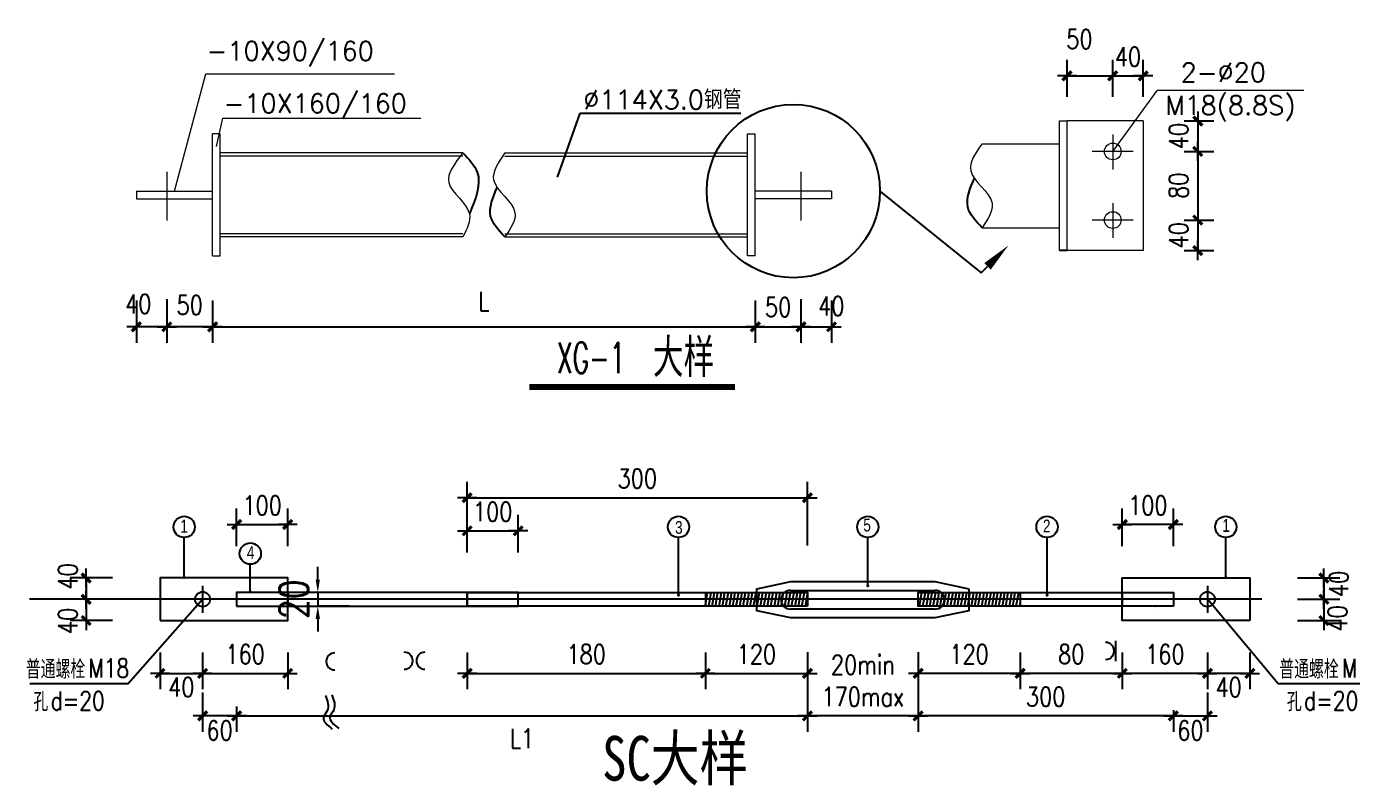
# Model space of a CAD drawing. Extents: x 40002367 to 40460080, y 192184 to 372766.
# Drawn here: x 40428850 to 40449627, y 212853 to 224735 of the extents above; entities that cross this region are included whole.
import ezdxf

# ---------------------------------------------------------------- set-up
doc = ezdxf.new("R2010")
doc.units = 0
doc.header["$LTSCALE"] = 1000
doc.header["$MEASUREMENT"] = 0
for name, pattern in [('ACAD_ISO02W100', [15, 12, -3]), ('ACAD_ISO04W100', [30.5, 24, -3, 0.5, -3]), ('CENTER', [2, 1.25, -0.25, 0.25, -0.25])]:
    doc.linetypes.add(name, pattern=pattern)
doc.layers.get('0').update_dxf_attribs({"linetype": 'CONTINUOUS'})
doc.layers.get('DEFPOINTS').update_dxf_attribs({"linetype": 'CONTINUOUS'})
for name, color, linetype in [('DIANH', 6, 'CENTER'), ('GREEN', 3, 'CONTINUOUS'), ('LAYER1', 7, 'ACAD_ISO04W100'), ('Layer2', 3, 'CONTINUOUS'), ('LAYER3', 6, 'CONTINUOUS'), ('LAYER4', 3, 'CONTINUOUS'), ('LAYER5', 5, 'CONTINUOUS'), ('LAYER6', 4, 'CONTINUOUS'), ('PUB_DIM', 3, 'CONTINUOUS'), ('标注', 4, 'CONTINUOUS'), ('轴线', 253, 'CONTINUOUS'), ('门窗', 4, 'CONTINUOUS')]:
    doc.layers.add(name, color=color, linetype=linetype)
doc.styles.add('-宋体', font='', dxfattribs={"width": 0.8})
doc.styles.add('_HZTXT', font='txt.shx', dxfattribs={"width": 0.8, "bigfont": 'hztxt.shx'})
doc.styles.add('_SIMPLEX', font='SIMPLEX', dxfattribs={"width": 0.8})
doc.styles.add('DIM_FONT', font='SIMPLEX.shx', dxfattribs={"width": 0.8})
doc.styles.add('中西', font='romans.shx', dxfattribs={"width": 0.8, "height": 350, "bigfont": 'hztxt.shx'})
doc.styles.add('幼圆', font='SIMYOU.TTF')
doc.styles.add('标注', font='romans.shx', dxfattribs={"width": 0.8, "height": 450, "bigfont": 'hztxt.shx'})
doc.styles.get('-宋体').set_extended_font_data('SimSun')
doc.dimstyles.new('DIMN', dxfattribs={"dimtxt": 300, "dimasz": 1, "dimexe": 250, "dimexo": 300, "dimgap": 150, "dimtad": 1, "dimdec": 0, "dimzin": 0, "dimdsep": 46, "dimtxsty": 'DIM_FONT', "dimblk": '_DIMX', "dimcen": 0.09, "dimclrt": 7, "dimadec": 0, "dimazin": 0, "dimtfac": 1, "dimtdec": 0, "dimtix": 1, "dimtmove": 2, "dimatfit": 3, "dimldrblk": '_DIMX', "dimfxl": 0, "dimtolj": 1, "dimtzin": 0, "dimarcsym": 0})
doc.dimstyles.new('ISO-25', dxfattribs={"dimtxt": 2.5, "dimasz": 200, "dimexe": 1.25, "dimexo": 0.625, "dimgap": 100, "dimtad": 1, "dimdec": 0, "dimdsep": 32, "dimtxsty": '标注', "dimcen": 2.5, "dimadec": 0, "dimazin": 0, "dimtfac": 1, "dimtdec": 0, "dimtmove": 2, "dimatfit": 3, "dimfxl": 0, "dimarcsym": 0})
pattern_1 = [(260, (40546634.026, 229338.15), (52.52308, -9.261236), [])]

# ---------------------------------------------------------------- blocks, each defined once
blk = doc.blocks.new('_DIMX')
blk.add_line((-150, 0), (150, 0))
at = {"const_width": 50}
blk.add_lwpolyline([(-70, -70), (70, 70)], dxfattribs=at)
blk = doc.blocks.new('*D10')
at = {"layer": 'DEFPOINTS', "color": 0, "transparency": 16777216}
for p in [(40447354, 214608), (40446820, 214275), (40447354, 213942)]:
    blk.add_point(p, dxfattribs=at)
at = {"layer": 'PUB_DIM', "color": 0, "lineweight": -2, "transparency": 16777216}
for p, q in [((40447354, 214308), (40447354, 213692)), ((40446820, 213975), (40446820, 213692)), ((40446821, 213942), (40447353, 213942))]:
    blk.add_line(p, q, dxfattribs=at)
at = {"layer": 'PUB_DIM', "color": 0, "lineweight": -2, "transparency": 16777216, "rotation": 180}
blk.add_blockref('_DIMX', (40446820, 213942), dxfattribs=at)
at = {"layer": 'PUB_DIM', "color": 0, "lineweight": -2, "transparency": 16777216}
blk.add_blockref('_DIMX', (40447354, 213942), dxfattribs=at)
at = {"layer": 'PUB_DIM', "color": 7, "transparency": 16777216, "insert": (40447087, 213712), "char_height": 300, "attachment_point": 5, "style": 'DIM_FONT'}
blk.add_mtext('\\A1;60', dxfattribs=at)
blk = doc.blocks.new('*D11')
at = {"layer": 'DEFPOINTS', "color": 0, "transparency": 16777216}
for p in [(40447354, 215235), (40448020, 215235), (40447354, 214608)]:
    blk.add_point(p, dxfattribs=at)
at = {"layer": 'PUB_DIM', "color": 0, "lineweight": -2, "transparency": 16777216}
for p, q in [((40447354, 214935), (40447354, 214358)), ((40448020, 214935), (40448020, 214358)), ((40448019, 214608), (40447355, 214608))]:
    blk.add_line(p, q, dxfattribs=at)
at = {"layer": 'PUB_DIM', "color": 0, "lineweight": -2, "transparency": 16777216, "rotation": 180}
blk.add_blockref('_DIMX', (40447354, 214608), dxfattribs=at)
at = {"layer": 'PUB_DIM', "color": 0, "lineweight": -2, "transparency": 16777216}
blk.add_blockref('_DIMX', (40448020, 214608), dxfattribs=at)
at = {"layer": 'PUB_DIM', "color": 7, "transparency": 16777216, "insert": (40447687, 214391), "char_height": 300, "attachment_point": 5, "style": 'DIM_FONT'}
blk.add_mtext('\\A1;40', dxfattribs=at)
blk = doc.blocks.new('*D12')
at = {"layer": 'DEFPOINTS', "color": 0, "transparency": 16777216}
for p in [(40446020, 215235), (40447354, 215235), (40446020, 214608)]:
    blk.add_point(p, dxfattribs=at)
at = {"layer": 'PUB_DIM', "color": 0, "lineweight": -2, "transparency": 16777216}
for p, q in [((40446020, 214935), (40446020, 214358)), ((40447354, 214935), (40447354, 214358)), ((40447353, 214608), (40446021, 214608))]:
    blk.add_line(p, q, dxfattribs=at)
at = {"layer": 'PUB_DIM', "color": 0, "lineweight": -2, "transparency": 16777216, "rotation": 180}
blk.add_blockref('_DIMX', (40446020, 214608), dxfattribs=at)
at = {"layer": 'PUB_DIM', "color": 0, "lineweight": -2, "transparency": 16777216}
blk.add_blockref('_DIMX', (40447354, 214608), dxfattribs=at)
at = {"layer": 'PUB_DIM', "color": 7, "transparency": 16777216, "insert": (40446687, 214908), "char_height": 300, "attachment_point": 5, "style": 'DIM_FONT'}
blk.add_mtext('\\A1;160', dxfattribs=at)
blk = doc.blocks.new('*D52')
at = {"layer": 'DEFPOINTS', "color": 0, "transparency": 16777216}
for p in [(40435754, 215235), (40439487, 215235), (40439487, 214608)]:
    blk.add_point(p, dxfattribs=at)
at = {"layer": 'PUB_DIM', "color": 0, "lineweight": -2, "transparency": 16777216}
for p, q in [((40435754, 214935), (40435754, 214358)), ((40439487, 214935), (40439487, 214358)), ((40435755, 214608), (40439486, 214608))]:
    blk.add_line(p, q, dxfattribs=at)
at = {"layer": 'PUB_DIM', "color": 0, "lineweight": -2, "transparency": 16777216, "rotation": 180}
blk.add_blockref('_DIMX', (40435754, 214608), dxfattribs=at)
at = {"layer": 'PUB_DIM', "color": 0, "lineweight": -2, "transparency": 16777216}
blk.add_blockref('_DIMX', (40439487, 214608), dxfattribs=at)
at = {"layer": 'PUB_DIM', "color": 7, "transparency": 16777216, "insert": (40437620, 214908), "char_height": 300, "attachment_point": 5, "style": 'DIM_FONT'}
blk.add_mtext('\\A1;180', dxfattribs=at)
blk = doc.blocks.new('*D53')
at = {"layer": 'DEFPOINTS', "color": 0, "transparency": 16777216}
for p in [(40441087, 215235), (40432142, 214388), (40441087, 213942)]:
    blk.add_point(p, dxfattribs=at)
at = {"layer": 'PUB_DIM', "color": 0, "lineweight": -2, "transparency": 16777216}
for p, q in [((40441087, 214935), (40441087, 213692)), ((40432142, 214088), (40432142, 213692)), ((40432143, 213942), (40441086, 213942))]:
    blk.add_line(p, q, dxfattribs=at)
at = {"layer": 'PUB_DIM', "color": 0, "lineweight": -2, "transparency": 16777216, "rotation": 180}
blk.add_blockref('_DIMX', (40432142, 213942), dxfattribs=at)
at = {"layer": 'PUB_DIM', "color": 0, "lineweight": -2, "transparency": 16777216}
blk.add_blockref('_DIMX', (40441087, 213942), dxfattribs=at)
at = {"layer": 'PUB_DIM', "color": 7, "transparency": 16777216, "insert": (40436614, 213588), "char_height": 300, "attachment_point": 5, "style": 'DIM_FONT'}
blk.add_mtext('\\A1;L1', dxfattribs=at)
blk = doc.blocks.new('*D55')
at = {"layer": 'DEFPOINTS', "color": 0, "transparency": 16777216}
for p in [(40430571, 220747), (40431049, 220769), (40430571, 220033)]:
    blk.add_point(p, dxfattribs=at)
at = {"layer": 'PUB_DIM', "color": 0, "lineweight": -2, "transparency": 16777216}
for p, q in [((40430571, 220447), (40430571, 219783)), ((40431049, 220469), (40431049, 219783)), ((40431048, 220033), (40430572, 220033))]:
    blk.add_line(p, q, dxfattribs=at)
at = {"layer": 'PUB_DIM', "color": 0, "lineweight": -2, "transparency": 16777216, "rotation": 180}
blk.add_blockref('_DIMX', (40430571, 220033), dxfattribs=at)
at = {"layer": 'PUB_DIM', "color": 0, "lineweight": -2, "transparency": 16777216}
blk.add_blockref('_DIMX', (40431049, 220033), dxfattribs=at)
at = {"layer": 'PUB_DIM', "color": 7, "transparency": 16777216, "insert": (40430600, 220391), "char_height": 300, "attachment_point": 5, "style": 'DIM_FONT'}
blk.add_mtext('\\A1;40', dxfattribs=at)
blk = doc.blocks.new('*D56')
at = {"layer": 'DEFPOINTS', "color": 0, "transparency": 16777216}
for p in [(40431049, 220769), (40431765, 220747), (40431049, 220033)]:
    blk.add_point(p, dxfattribs=at)
at = {"layer": 'PUB_DIM', "color": 0, "lineweight": -2, "transparency": 16777216}
for p, q in [((40431049, 220469), (40431049, 219783)), ((40431765, 220447), (40431765, 219783)), ((40431764, 220033), (40431050, 220033))]:
    blk.add_line(p, q, dxfattribs=at)
at = {"layer": 'PUB_DIM', "color": 0, "lineweight": -2, "transparency": 16777216, "rotation": 180}
blk.add_blockref('_DIMX', (40431049, 220033), dxfattribs=at)
at = {"layer": 'PUB_DIM', "color": 0, "lineweight": -2, "transparency": 16777216}
blk.add_blockref('_DIMX', (40431765, 220033), dxfattribs=at)
at = {"layer": 'PUB_DIM', "color": 7, "transparency": 16777216, "insert": (40431407, 220375), "char_height": 300, "attachment_point": 5, "style": 'DIM_FONT'}
blk.add_mtext('\\A1;50', dxfattribs=at)
blk = doc.blocks.new('*D59')
at = {"color": 0, "linetype": 'Continuous', "lineweight": -2, "transparency": 16777216}
for p, q in [((40433414, 216075), (40433414, 216275)), ((40433913, 215875), (40433412, 215875)), ((40433414, 215875), (40433414, 215661)), ((40433913, 215661), (40433412, 215661)), ((40433414, 215461), (40433414, 215261))]:
    blk.add_line(p, q, dxfattribs=at)
at = {"color": 0, "linetype": 'Continuous', "transparency": 16777216}
for points in [[(40433380, 216075), (40433447, 216075), (40433414, 215875)], [(40433380, 215461), (40433447, 215461), (40433414, 215661)]]:
    blk.add_solid(points, dxfattribs=at)
at = {"layer": 'DEFPOINTS', "color": 0, "linetype": 'Continuous', "transparency": 16777216}
for p in [(40433914, 215875), (40433414, 215661), (40433914, 215661)]:
    blk.add_point(p, dxfattribs=at)
at = {"color": 0, "linetype": 'Continuous', "transparency": 16777216, "insert": (40433037, 215768), "char_height": 450, "attachment_point": 5, "rotation": 90, "style": '标注'}
blk.add_mtext('20', dxfattribs=at)
blk = doc.blocks.new('*D60')
at = {"layer": 'DEFPOINTS', "color": 0, "transparency": 16777216}
for p in [(40430498, 215768), (40429784, 215435), (40430498, 215435)]:
    blk.add_point(p, dxfattribs=at)
at = {"layer": 'PUB_DIM', "color": 0, "lineweight": -2, "transparency": 16777216}
for p, q in [((40430198, 215768), (40429534, 215768)), ((40429784, 215767), (40429784, 215436)), ((40430198, 215435), (40429534, 215435))]:
    blk.add_line(p, q, dxfattribs=at)
for p, rotation in [((40429784, 215768), 90), ((40429784, 215435), 270)]:
    blk.add_blockref('_DIMX', p, dxfattribs=dict(at, rotation=rotation))
at = {"layer": 'PUB_DIM', "color": 7, "transparency": 16777216, "insert": (40429496, 215429), "char_height": 300, "attachment_point": 5, "rotation": 90, "style": 'DIM_FONT'}
blk.add_mtext('\\A1;40', dxfattribs=at)
blk = doc.blocks.new('*D61')
at = {"layer": 'DEFPOINTS', "color": 0, "transparency": 16777216}
for p in [(40431609, 215235), (40432942, 215235), (40432942, 214608)]:
    blk.add_point(p, dxfattribs=at)
at = {"layer": 'PUB_DIM', "color": 0, "lineweight": -2, "transparency": 16777216}
for p, q in [((40431609, 214935), (40431609, 214358)), ((40432942, 214935), (40432942, 214358)), ((40431610, 214608), (40432941, 214608))]:
    blk.add_line(p, q, dxfattribs=at)
at = {"layer": 'PUB_DIM', "color": 0, "lineweight": -2, "transparency": 16777216, "rotation": 180}
blk.add_blockref('_DIMX', (40431609, 214608), dxfattribs=at)
at = {"layer": 'PUB_DIM', "color": 0, "lineweight": -2, "transparency": 16777216}
blk.add_blockref('_DIMX', (40432942, 214608), dxfattribs=at)
at = {"layer": 'PUB_DIM', "color": 7, "transparency": 16777216, "insert": (40432275, 214908), "char_height": 300, "attachment_point": 5, "style": 'DIM_FONT'}
blk.add_mtext('\\A1;160', dxfattribs=at)
blk = doc.blocks.new('*D62')
at = {"layer": 'DEFPOINTS', "color": 0, "transparency": 16777216}
for p in [(40431609, 214608), (40432142, 214275), (40431609, 213942)]:
    blk.add_point(p, dxfattribs=at)
at = {"layer": 'PUB_DIM', "color": 0, "lineweight": -2, "transparency": 16777216}
for p, q in [((40431609, 214308), (40431609, 213692)), ((40432141, 213942), (40431610, 213942)), ((40432142, 213975), (40432142, 213692))]:
    blk.add_line(p, q, dxfattribs=at)
at = {"layer": 'PUB_DIM', "color": 0, "lineweight": -2, "transparency": 16777216, "rotation": 180}
blk.add_blockref('_DIMX', (40431609, 213942), dxfattribs=at)
at = {"layer": 'PUB_DIM', "color": 0, "lineweight": -2, "transparency": 16777216}
blk.add_blockref('_DIMX', (40432142, 213942), dxfattribs=at)
at = {"layer": 'PUB_DIM', "color": 7, "transparency": 16777216, "insert": (40431875, 213714), "char_height": 300, "attachment_point": 5, "style": 'DIM_FONT'}
blk.add_mtext('\\A1;60', dxfattribs=at)
blk = doc.blocks.new('*D63')
at = {"layer": 'DEFPOINTS', "color": 0, "transparency": 16777216}
for p in [(40430942, 215235), (40431609, 215235), (40431609, 214608)]:
    blk.add_point(p, dxfattribs=at)
at = {"layer": 'PUB_DIM', "color": 0, "lineweight": -2, "transparency": 16777216}
for p, q in [((40430942, 214935), (40430942, 214358)), ((40431609, 214935), (40431609, 214358)), ((40430943, 214608), (40431608, 214608))]:
    blk.add_line(p, q, dxfattribs=at)
at = {"layer": 'PUB_DIM', "color": 0, "lineweight": -2, "transparency": 16777216, "rotation": 180}
blk.add_blockref('_DIMX', (40430942, 214608), dxfattribs=at)
at = {"layer": 'PUB_DIM', "color": 0, "lineweight": -2, "transparency": 16777216}
blk.add_blockref('_DIMX', (40431609, 214608), dxfattribs=at)
at = {"layer": 'PUB_DIM', "color": 7, "transparency": 16777216, "insert": (40431275, 214393), "char_height": 300, "attachment_point": 5, "style": 'DIM_FONT'}
blk.add_mtext('\\A1;40', dxfattribs=at)
blk = doc.blocks.new('*D64')
at = {"layer": 'DEFPOINTS', "color": 0, "transparency": 16777216}
for p in [(40436554, 216839), (40435754, 216202), (40436554, 216202)]:
    blk.add_point(p, dxfattribs=at)
at = {"layer": 'PUB_DIM', "color": 0, "lineweight": -2, "transparency": 16777216}
for p, q in [((40435754, 216502), (40435754, 217089)), ((40436554, 216502), (40436554, 217089)), ((40435753, 216839), (40435752, 216839)), ((40435754, 216839), (40436554, 216839)), ((40436555, 216839), (40436556, 216839))]:
    blk.add_line(p, q, dxfattribs=at)
blk.add_blockref('_DIMX', (40435754, 216839), dxfattribs=at)
at = {"layer": 'PUB_DIM', "color": 0, "lineweight": -2, "transparency": 16777216, "rotation": 180}
blk.add_blockref('_DIMX', (40436554, 216839), dxfattribs=at)
at = {"layer": 'PUB_DIM', "color": 7, "transparency": 16777216, "insert": (40436154, 217139), "char_height": 300, "attachment_point": 5, "style": 'DIM_FONT'}
blk.add_mtext('\\A1;100', dxfattribs=at)
blk = doc.blocks.new('*D65')
at = {"layer": 'DEFPOINTS', "color": 0, "transparency": 16777216}
for p in [(40430498, 216101), (40429784, 215768), (40430498, 215768)]:
    blk.add_point(p, dxfattribs=at)
at = {"layer": 'PUB_DIM', "color": 0, "lineweight": -2, "transparency": 16777216}
for p, q in [((40430198, 216101), (40429534, 216101)), ((40429784, 216100), (40429784, 215769)), ((40430198, 215768), (40429534, 215768))]:
    blk.add_line(p, q, dxfattribs=at)
for p, rotation in [((40429784, 216101), 90), ((40429784, 215768), 270)]:
    blk.add_blockref('_DIMX', p, dxfattribs=dict(at, rotation=rotation))
at = {"layer": 'PUB_DIM', "color": 7, "transparency": 16777216, "insert": (40429496, 216126), "char_height": 300, "attachment_point": 5, "rotation": 90, "style": 'DIM_FONT'}
blk.add_mtext('\\A1;40', dxfattribs=at)
blk = doc.blocks.new('*D66')
at = {"layer": 'DEFPOINTS', "color": 0, "transparency": 16777216}
for p in [(40432942, 216938), (40432142, 216301), (40432942, 216301)]:
    blk.add_point(p, dxfattribs=at)
at = {"layer": 'PUB_DIM', "color": 0, "lineweight": -2, "transparency": 16777216}
for p, q in [((40432142, 216601), (40432142, 217188)), ((40432942, 216601), (40432942, 217188)), ((40432141, 216938), (40432140, 216938)), ((40432142, 216938), (40432942, 216938)), ((40432943, 216938), (40432944, 216938))]:
    blk.add_line(p, q, dxfattribs=at)
blk.add_blockref('_DIMX', (40432142, 216938), dxfattribs=at)
at = {"layer": 'PUB_DIM', "color": 0, "lineweight": -2, "transparency": 16777216, "rotation": 180}
blk.add_blockref('_DIMX', (40432942, 216938), dxfattribs=at)
at = {"layer": 'PUB_DIM', "color": 7, "transparency": 16777216, "insert": (40432542, 217238), "char_height": 300, "attachment_point": 5, "style": 'DIM_FONT'}
blk.add_mtext('\\A1;100', dxfattribs=at)
blk = doc.blocks.new('*D67')
at = {"layer": 'DEFPOINTS', "color": 0, "transparency": 16777216}
for p in [(40446348, 223963), (40445870, 223336), (40446348, 223336)]:
    blk.add_point(p, dxfattribs=at)
at = {"layer": 'PUB_DIM', "color": 0, "lineweight": -2, "transparency": 16777216}
for p, q in [((40445870, 223636), (40445870, 224213)), ((40446348, 223636), (40446348, 224213)), ((40445869, 223963), (40445868, 223963)), ((40445870, 223963), (40446348, 223963)), ((40446349, 223963), (40446350, 223963))]:
    blk.add_line(p, q, dxfattribs=at)
blk.add_blockref('_DIMX', (40445870, 223963), dxfattribs=at)
at = {"layer": 'PUB_DIM', "color": 0, "lineweight": -2, "transparency": 16777216, "rotation": 180}
blk.add_blockref('_DIMX', (40446348, 223963), dxfattribs=at)
at = {"layer": 'PUB_DIM', "color": 7, "transparency": 16777216, "insert": (40446109, 224263), "char_height": 300, "attachment_point": 5, "style": 'DIM_FONT'}
blk.add_mtext('\\A1;40', dxfattribs=at)
blk = doc.blocks.new('*D71')
at = {"layer": 'DEFPOINTS', "color": 0, "transparency": 16777216}
for p in [(40444420, 215235), (40446020, 215235), (40444420, 214608)]:
    blk.add_point(p, dxfattribs=at)
at = {"layer": 'PUB_DIM', "color": 0, "lineweight": -2, "transparency": 16777216}
for p, q in [((40444420, 214935), (40444420, 214358)), ((40446020, 214935), (40446020, 214358)), ((40446019, 214608), (40444421, 214608))]:
    blk.add_line(p, q, dxfattribs=at)
at = {"layer": 'PUB_DIM', "color": 0, "lineweight": -2, "transparency": 16777216, "rotation": 180}
blk.add_blockref('_DIMX', (40444420, 214608), dxfattribs=at)
at = {"layer": 'PUB_DIM', "color": 0, "lineweight": -2, "transparency": 16777216}
blk.add_blockref('_DIMX', (40446020, 214608), dxfattribs=at)
at = {"layer": 'PUB_DIM', "color": 7, "transparency": 16777216, "insert": (40445220, 214908), "char_height": 300, "attachment_point": 5, "style": 'DIM_FONT'}
blk.add_mtext('\\A1;80', dxfattribs=at)
blk = doc.blocks.new('*D72')
at = {"layer": 'DEFPOINTS', "color": 0, "transparency": 16777216}
for p in [(40442820, 215235), (40444420, 215235), (40442820, 214608)]:
    blk.add_point(p, dxfattribs=at)
at = {"layer": 'PUB_DIM', "color": 0, "lineweight": -2, "transparency": 16777216}
for p, q in [((40442820, 214935), (40442820, 214358)), ((40444420, 214935), (40444420, 214358)), ((40444419, 214608), (40442821, 214608))]:
    blk.add_line(p, q, dxfattribs=at)
at = {"layer": 'PUB_DIM', "color": 0, "lineweight": -2, "transparency": 16777216, "rotation": 180}
blk.add_blockref('_DIMX', (40442820, 214608), dxfattribs=at)
at = {"layer": 'PUB_DIM', "color": 0, "lineweight": -2, "transparency": 16777216}
blk.add_blockref('_DIMX', (40444420, 214608), dxfattribs=at)
at = {"layer": 'PUB_DIM', "color": 7, "transparency": 16777216, "insert": (40443620, 214908), "char_height": 300, "attachment_point": 5, "style": 'DIM_FONT'}
blk.add_mtext('\\A1;120', dxfattribs=at)
blk = doc.blocks.new('*D73')
at = {"layer": 'DEFPOINTS', "color": 0, "transparency": 16777216}
for p in [(40441087, 215239), (40442820, 215239), (40441087, 213942)]:
    blk.add_point(p, dxfattribs=at)
at = {"layer": 'PUB_DIM', "color": 0, "lineweight": -2, "transparency": 16777216}
for p, q in [((40441087, 214939), (40441087, 213692)), ((40442820, 214939), (40442820, 213692)), ((40442819, 213942), (40441088, 213942))]:
    blk.add_line(p, q, dxfattribs=at)
at = {"layer": 'PUB_DIM', "color": 0, "lineweight": -2, "transparency": 16777216, "rotation": 180}
blk.add_blockref('_DIMX', (40441087, 213942), dxfattribs=at)
at = {"layer": 'PUB_DIM', "color": 0, "lineweight": -2, "transparency": 16777216}
blk.add_blockref('_DIMX', (40442820, 213942), dxfattribs=at)
at = {"layer": 'PUB_DIM', "color": 7, "transparency": 16777216, "insert": (40441954, 214492), "char_height": 300, "attachment_point": 5, "style": 'DIM_FONT'}
blk.add_mtext('\\A1;20min\\P170max', dxfattribs=at)
blk = doc.blocks.new('*D74')
at = {"layer": 'DEFPOINTS', "color": 0, "transparency": 16777216}
for p in [(40439487, 215235), (40441087, 215235), (40441087, 214608)]:
    blk.add_point(p, dxfattribs=at)
at = {"layer": 'PUB_DIM', "color": 0, "lineweight": -2, "transparency": 16777216}
for p, q in [((40439487, 214935), (40439487, 214358)), ((40441087, 214935), (40441087, 214358)), ((40439488, 214608), (40441086, 214608))]:
    blk.add_line(p, q, dxfattribs=at)
at = {"layer": 'PUB_DIM', "color": 0, "lineweight": -2, "transparency": 16777216, "rotation": 180}
blk.add_blockref('_DIMX', (40439487, 214608), dxfattribs=at)
at = {"layer": 'PUB_DIM', "color": 0, "lineweight": -2, "transparency": 16777216}
blk.add_blockref('_DIMX', (40441087, 214608), dxfattribs=at)
at = {"layer": 'PUB_DIM', "color": 7, "transparency": 16777216, "insert": (40440287, 214908), "char_height": 300, "attachment_point": 5, "style": 'DIM_FONT'}
blk.add_mtext('\\A1;120', dxfattribs=at)
blk = doc.blocks.new('*D75')
at = {"layer": 'DEFPOINTS', "color": 0, "transparency": 16777216}
for p in [(40442820, 215229), (40446820, 214333), (40442820, 213942)]:
    blk.add_point(p, dxfattribs=at)
at = {"layer": 'PUB_DIM', "color": 0, "lineweight": -2, "transparency": 16777216}
for p, q in [((40442820, 214929), (40442820, 213692)), ((40446820, 214033), (40446820, 213692)), ((40446819, 213942), (40442821, 213942))]:
    blk.add_line(p, q, dxfattribs=at)
at = {"layer": 'PUB_DIM', "color": 0, "lineweight": -2, "transparency": 16777216, "rotation": 180}
blk.add_blockref('_DIMX', (40442820, 213942), dxfattribs=at)
at = {"layer": 'PUB_DIM', "color": 0, "lineweight": -2, "transparency": 16777216}
blk.add_blockref('_DIMX', (40446820, 213942), dxfattribs=at)
at = {"layer": 'PUB_DIM', "color": 7, "transparency": 16777216, "insert": (40444820, 214242), "char_height": 300, "attachment_point": 5, "style": 'DIM_FONT'}
blk.add_mtext('\\A1;300', dxfattribs=at)
blk = doc.blocks.new('*D76')
at = {"layer": 'DEFPOINTS', "color": 0, "transparency": 16777216}
for p in [(40446690, 222780), (40446690, 221705), (40447203, 221705)]:
    blk.add_point(p, dxfattribs=at)
at = {"layer": 'PUB_DIM', "color": 0, "lineweight": -2, "transparency": 16777216}
for p, q in [((40446990, 222780), (40447453, 222780)), ((40447203, 222779), (40447203, 221706)), ((40446990, 221705), (40447453, 221705))]:
    blk.add_line(p, q, dxfattribs=at)
for p, rotation in [((40447203, 222780), 90), ((40447203, 221705), 270)]:
    blk.add_blockref('_DIMX', p, dxfattribs=dict(at, rotation=rotation))
at = {"layer": 'PUB_DIM', "color": 7, "transparency": 16777216, "insert": (40446903, 222243), "char_height": 300, "attachment_point": 5, "rotation": 90, "style": 'DIM_FONT'}
blk.add_mtext('\\A1;80', dxfattribs=at)
blk = doc.blocks.new('*D77')
at = {"layer": 'DEFPOINTS', "color": 0, "transparency": 16777216}
for p in [(40446690, 223257), (40446690, 222780), (40447203, 222780)]:
    blk.add_point(p, dxfattribs=at)
at = {"layer": 'PUB_DIM', "color": 0, "lineweight": -2, "transparency": 16777216}
for p, q in [((40446990, 223257), (40447453, 223257)), ((40447203, 223258), (40447203, 223259)), ((40447203, 223257), (40447203, 222780)), ((40446990, 222780), (40447453, 222780)), ((40447203, 222779), (40447203, 222778))]:
    blk.add_line(p, q, dxfattribs=at)
for p, rotation in [((40447203, 223257), 270), ((40447203, 222780), 90)]:
    blk.add_blockref('_DIMX', p, dxfattribs=dict(at, rotation=rotation))
at = {"layer": 'PUB_DIM', "color": 7, "transparency": 16777216, "insert": (40446903, 223019), "char_height": 300, "attachment_point": 5, "rotation": 90, "style": 'DIM_FONT'}
blk.add_mtext('\\A1;40', dxfattribs=at)
blk = doc.blocks.new('*D78')
at = {"layer": 'DEFPOINTS', "color": 0, "transparency": 16777216}
for p in [(40446690, 221705), (40446690, 221228), (40447203, 221228)]:
    blk.add_point(p, dxfattribs=at)
at = {"layer": 'PUB_DIM', "color": 0, "lineweight": -2, "transparency": 16777216}
for p, q in [((40446990, 221705), (40447453, 221705)), ((40447203, 221706), (40447203, 221707)), ((40447203, 221705), (40447203, 221228)), ((40446990, 221228), (40447453, 221228)), ((40447203, 221227), (40447203, 221226))]:
    blk.add_line(p, q, dxfattribs=at)
for p, rotation in [((40447203, 221705), 270), ((40447203, 221228), 90)]:
    blk.add_blockref('_DIMX', p, dxfattribs=dict(at, rotation=rotation))
at = {"layer": 'PUB_DIM', "color": 7, "transparency": 16777216, "insert": (40446903, 221467), "char_height": 300, "attachment_point": 5, "rotation": 90, "style": 'DIM_FONT'}
blk.add_mtext('\\A1;40', dxfattribs=at)
blk = doc.blocks.new('*D79')
at = {"layer": 'DEFPOINTS', "color": 0, "transparency": 16777216}
for p in [(40446020, 216938), (40446020, 216301), (40446820, 216301)]:
    blk.add_point(p, dxfattribs=at)
at = {"layer": 'PUB_DIM', "color": 0, "lineweight": -2, "transparency": 16777216}
for p, q in [((40446020, 216601), (40446020, 217188)), ((40446820, 216601), (40446820, 217188)), ((40446019, 216938), (40446018, 216938)), ((40446820, 216938), (40446020, 216938)), ((40446821, 216938), (40446822, 216938))]:
    blk.add_line(p, q, dxfattribs=at)
blk.add_blockref('_DIMX', (40446020, 216938), dxfattribs=at)
at = {"layer": 'PUB_DIM', "color": 0, "lineweight": -2, "transparency": 16777216, "rotation": 180}
blk.add_blockref('_DIMX', (40446820, 216938), dxfattribs=at)
at = {"layer": 'PUB_DIM', "color": 7, "transparency": 16777216, "insert": (40446420, 217238), "char_height": 300, "attachment_point": 5, "style": 'DIM_FONT'}
blk.add_mtext('\\A1;100', dxfattribs=at)
blk = doc.blocks.new('*D83')
at = {"layer": 'DEFPOINTS', "color": 0, "transparency": 16777216}
for p in [(40448464, 215768), (40448464, 215435), (40449179, 215435)]:
    blk.add_point(p, dxfattribs=at)
at = {"layer": 'PUB_DIM', "color": 0, "lineweight": -2, "transparency": 16777216}
for p, q in [((40448764, 215768), (40449429, 215768)), ((40449179, 215767), (40449179, 215436)), ((40448764, 215435), (40449429, 215435))]:
    blk.add_line(p, q, dxfattribs=at)
for p, rotation in [((40449179, 215768), 90), ((40449179, 215435), 270)]:
    blk.add_blockref('_DIMX', p, dxfattribs=dict(at, rotation=rotation))
at = {"layer": 'PUB_DIM', "color": 7, "transparency": 16777216, "insert": (40449393, 215468), "char_height": 300, "attachment_point": 5, "rotation": 90, "style": 'DIM_FONT'}
blk.add_mtext('\\A1;40', dxfattribs=at)
blk = doc.blocks.new('*D84')
at = {"layer": 'DEFPOINTS', "color": 0, "transparency": 16777216}
for p in [(40448464, 216101), (40448464, 215768), (40449179, 215768)]:
    blk.add_point(p, dxfattribs=at)
at = {"layer": 'PUB_DIM', "color": 0, "lineweight": -2, "transparency": 16777216}
for p, q in [((40448764, 216101), (40449429, 216101)), ((40449179, 216100), (40449179, 215769)), ((40448764, 215768), (40449429, 215768))]:
    blk.add_line(p, q, dxfattribs=at)
for p, rotation in [((40449179, 216101), 90), ((40449179, 215768), 270)]:
    blk.add_blockref('_DIMX', p, dxfattribs=dict(at, rotation=rotation))
at = {"layer": 'PUB_DIM', "color": 7, "transparency": 16777216, "insert": (40449411, 216009), "char_height": 300, "attachment_point": 5, "rotation": 90, "style": 'DIM_FONT'}
blk.add_mtext('\\A1;40', dxfattribs=at)

msp = doc.modelspace()

# ---------------------------------------------------------------- hatches: boundary and pattern name
at = {"layer": 'LAYER5', "linetype": 'Continuous'}
h = msp.add_hatch(dxfattribs=at)
h.set_pattern_fill('_U', color=5, scale=53.333333, angle=260, style=0, pattern_type=0)
h.set_pattern_definition(pattern_1)
h.paths.add_polyline_path([(40441086.9, 215661.2), (40441086.9, 215874.5), (40439486.9, 215874.5), (40439486.9, 215661.2)])
h = msp.add_hatch(dxfattribs=at)
h.set_pattern_fill('_U', color=5, scale=53.333333, angle=260, style=0, pattern_type=0)
h.set_pattern_definition(pattern_1)
h.paths.add_polyline_path([(40442820.2, 215874.5), (40442820.2, 215661.2), (40444420.2, 215661.2), (40444420.2, 215874.5)])

# ---------------------------------------------------------------- linework, layer by layer
at = {"lineweight": 15}
for p, q in [((40445034.6, 221227.7), (40445034.6, 223257.3)), ((40445034.6, 223257.3), (40445154, 223257.3)), ((40446347.9, 223257.3), (40445154, 223257.3)), ((40445154, 221227.7), (40445154, 223257.3)), ((40446347.9, 223257.3), (40446347.9, 221227.7)), ((40431765.3, 221143.6), (40431765.3, 223053.8)), ((40431884.7, 223053.8), (40431765.3, 223053.8)), ((40431884.7, 221143.6), (40431884.7, 223053.8)), ((40440149.5, 221143.6), (40440149.5, 223053.8)), ((40440149.5, 223053.8), (40440268.9, 223053.8)), ((40440268.9, 221143.6), (40440268.9, 223053.8)), ((40435687.8, 222755.4), (40431884.7, 222755.4)), ((40436346.3, 222755.4), (40440149.5, 222755.4)), ((40443823.3, 222899.2), (40445034.6, 222899.2)), ((40430571.4, 222158.4), (40431765.3, 222158.4)), ((40430571.4, 222158.4), (40430571.4, 222039)), ((40441462.8, 222158.4), (40440268.9, 222158.4)), ((40441462.8, 222158.4), (40441462.8, 222039)), ((40430571.4, 222039), (40431765.3, 222039)), ((40441462.8, 222039), (40440268.9, 222039)), ((40443823.3, 221585.9), (40445034.6, 221585.9)), ((40435687.8, 221442.1), (40431884.7, 221442.1)), ((40436346.3, 221442.1), (40440149.5, 221442.1)), ((40431765.3, 221143.6), (40431884.7, 221143.6)), ((40440268.9, 221143.6), (40440149.5, 221143.6)), ((40446347.9, 221227.7), (40445154, 221227.7))]:
    msp.add_line(p, q, dxfattribs=at)
at = {"linetype": 'ACAD_ISO02W100', "lineweight": 15}
for p, q in [((40435687.8, 222707.4), (40431884.7, 222707.4)), ((40436346.3, 222707.4), (40440149.5, 222707.4)), ((40435687.8, 221490.1), (40431884.7, 221490.1)), ((40436346.3, 221490.1), (40440149.5, 221490.1))]:
    msp.add_line(p, q, dxfattribs=at)
at = {"linetype": 'Continuous', "const_width": 96}
msp.add_lwpolyline([(40436730.1, 219089.8), (40439949.4, 219089.8)], dxfattribs=at)
at = {"lineweight": 15}
for centre in [(40445870.4, 222779.8), (40445870.4, 221705.3)]:
    msp.add_circle(centre, 131.3, dxfattribs=at)
at = {"layer": 'DIANH', "lineweight": 15}
for p, q in [((40431049, 222461.4), (40431049, 221700.1)), ((40440985.2, 222461.4), (40440985.2, 221700.1))]:
    msp.add_line(p, q, dxfattribs=at)
at = {"layer": 'GREEN', "lineweight": 15}
for p, q in [((40431168.4, 222158.4), (40431659.9, 223995.2)), ((40431659.9, 223995.2), (40434617.4, 223995.2)), ((40445870.4, 222779.8), (40446570.7, 223738.3)), ((40446570.7, 223738.3), (40448862.4, 223738.3)), ((40431827.8, 222854.6), (40431925.8, 223298.7)), ((40431925.8, 223298.7), (40435028.6, 223298.7))]:
    msp.add_line(p, q, dxfattribs=at)
at = {"layer": 'GREEN'}
for p, q in [((40437172.4, 222375.6), (40437526.7, 223379.5)), ((40437526.7, 223379.5), (40440042.2, 223379.5)), ((40442222.5, 222158.4), (40443806.4, 220878.4)), ((40445154, 221227.7), (40445034.6, 221227.7)), ((40443806.4, 220878.4), (40443908.3, 220980.2)), ((40443908.3, 220980.2), (40443908.3, 220980.2))]:
    msp.add_line(p, q, dxfattribs=at)
msp.add_lwpolyline([(40443908.3, 220980.2, 144, 0, 0), (40444236.1, 221308.1, 0, 0, 0)], format="xyseb", dxfattribs=at)
msp.add_circle((40440865.8, 222158.4), 1356.7, dxfattribs=at)
at = {"layer": 'GREEN', "lineweight": 15}
for points in [[(40435687.8, 222755.4), (40435466.8, 222292.6), (40435789.1, 221801), (40435687.8, 221442.1)], [(40436346.3, 222755.4), (40436168, 222335.3), (40436502.4, 221824.1), (40436346.3, 221442.1)], [(40443823.3, 222899.2), (40443645, 222479.1), (40443979.4, 221967.9), (40443823.3, 221585.9)]]:
    msp.add_spline(points, degree=3, dxfattribs=at)
at = {"layer": 'LAYER1', "linetype": 'CENTER', "ltscale": 1000}
for p, q in [((40431608.7, 215977), (40431608.7, 215557.1)), ((40448206.1, 215767.8), (40428895.1, 215767.8))]:
    msp.add_line(p, q, dxfattribs=at)
at = {"layer": 'LAYER1', "color": 1, "linetype": 'CENTER', "ltscale": 100}
msp.add_line((40447353.5, 215977), (40447353.5, 215557.1), dxfattribs=at)
at = {"layer": 'LAYER1'}
msp.add_line((40444420.2, 215874.5), (40444420.2, 215661.2), dxfattribs=at)
at = {"layer": 'Layer2', "linetype": 'Continuous'}
for points in [[(40430942.1, 215434.5), (40432942.1, 215434.5), (40432942.1, 216101.2), (40430942.1, 216101.2)], [(40448020.2, 215434.5), (40446020.2, 215434.5), (40446020.2, 216101.2), (40448020.2, 216101.2)]]:
    msp.add_lwpolyline(points, close=True, dxfattribs=at)
for points in [[(40443620.2, 215926.8), (40443086.9, 216040.1), (40440820.2, 216040.1), (40440286.9, 215926.8), (40440286.9, 215593.5), (40440820.2, 215480.1), (40443086.9, 215480.1), (40443620.2, 215593.5), (40443620.2, 215926.8)], [(40440820.2, 215906.8), (40443086.9, 215906.8)], [(40443086.9, 215613.5), (40440820.2, 215613.5)]]:
    msp.add_lwpolyline(points, dxfattribs=at)
for centre, start, end in [((40440820.2, 215760.1), 90, 270), ((40443086.9, 215760.1), 270, 90)]:
    msp.add_arc(centre, 146.7, start, end, dxfattribs=at)
at = {"layer": 'LAYER3', "linetype": 'Continuous'}
msp.add_line((40439486.9, 215874.5), (40439486.9, 215661.2), dxfattribs=at)
for points in [[(40432942.1, 215661.2), (40435753.5, 215661.2), (40435753.5, 215874.5), (40432942.1, 215874.5)], [(40441086.9, 215661.2), (40435753.5, 215661.2), (40435753.5, 215874.5), (40441086.9, 215874.5)], [(40446020.2, 215661.2), (40442820.2, 215661.2), (40442820.2, 215874.5), (40446020.2, 215874.5)]]:
    msp.add_lwpolyline(points, close=True, dxfattribs=at)
at = {"layer": 'LAYER4', "linetype": 'Continuous'}
for p, q in [((40430439.3, 214444.5), (40431608.7, 215767.8)), ((40448464.1, 214444.5), (40447353.5, 215767.8)), ((40445920.3, 214798.3), (40445920.3, 215118.3)), ((40445920.3, 214798.3), (40445920.3, 215118.3)), ((40430439.3, 214444.5), (40428902.9, 214444.5)), ((40450000.5, 214444.5), (40448464.1, 214444.5))]:
    msp.add_line(p, q, dxfattribs=at)
for points in [[(40432790.4, 215649.8, 0, 28, 0), (40432948.6, 215412.7, 0, 0, 0), (40433353, 214794.2, 0, 0, 0), (40433793.4, 214794.2, 0, 0, 0)], [(40435753.5, 215661.2, 0, 28, 0), (40435595.4, 215424.1, 0, 0, 0), (40435191, 214805.6, 0, 0, 0), (40434712.9, 214805.6, 0, 0, 0)], [(40446539.3, 215649.8, 0, 28, 0), (40446381.1, 215412.7, 0, 0, 0), (40446084, 214958.3, 0, 0, 0), (40445643.6, 214958.3, 0, 0, 0)]]:
    msp.add_lwpolyline(points, format="xyseb", dxfattribs=at)
for centre, start, end in [((40445758.7, 214958.3), 270, 90), ((40433678.3, 214794.2), 90, 270), ((40434768.6, 214805.6), 270, 90), ((40435091.6, 214805.6), 90, 270)]:
    msp.add_arc(centre, 133.3, start, end, dxfattribs=at)
at = {"layer": 'LAYER5', "color": 5, "ltscale": 10}
for points in [[(40432142.1, 215661.2), (40432942.1, 215661.2), (40432942.1, 215874.5), (40432142.1, 215874.5)], [(40446820.2, 215661.2), (40446020.2, 215661.2), (40446020.2, 215874.5), (40446820.2, 215874.5)]]:
    msp.add_lwpolyline(points, close=True, dxfattribs=at)
at = {"layer": 'LAYER5', "color": 5, "linetype": 'Continuous'}
msp.add_lwpolyline([(40435753.5, 215661.2), (40436553.5, 215661.2), (40436553.5, 215874.5), (40435753.5, 215874.5)], close=True, dxfattribs=at)
at = {"layer": 'LAYER6', "color": 4}
for p, q in [((40431320.2, 216109), (40431320.2, 216734.3)), ((40439065.8, 215832.6), (40439065.8, 216734.3)), ((40442032.3, 215978.8), (40442032.3, 216734.3)), ((40444841.3, 215832.6), (40444841.3, 216734.3)), ((40447642.1, 216109), (40447642.1, 216734.3)), ((40432355.8, 215883.1), (40432355.8, 216316.3))]:
    msp.add_line(p, q, dxfattribs=at)
at = {"layer": 'LAYER6', "color": 4, "const_width": 20}
for points in [[(40431306.9, 216109, -1), (40431333.5, 216109, -1)], [(40447655.4, 216109, 1), (40447628.7, 216109, 1)], [(40432369.1, 215883.1, 1), (40432342.4, 215883.1, 1)], [(40442045.6, 215978.8, 1), (40442019, 215978.8, 1)], [(40444854.6, 215832.6, 1), (40444827.9, 215832.6, 1)]]:
    msp.add_lwpolyline(points, format="xyb", close=True, dxfattribs=at)
at = {"layer": 'LAYER6', "color": 4, "linetype": 'Continuous', "const_width": 20}
msp.add_lwpolyline([(40439052.5, 215832.6, -1), (40439079.2, 215832.6, -1)], format="xyb", close=True, dxfattribs=at)
at = {"layer": 'LAYER6', "color": 4}
for centre, radius in [((40431320.2, 216901), 166.7), ((40439065.8, 216901), 166.7), ((40442032.3, 216901), 166.7), ((40444841.3, 216901), 166.7), ((40447642.1, 216901), 166.7), ((40432355.8, 216482.9), 166.7), ((40431608.7, 215767.8), 116.7), ((40447353.5, 215767.8), 116.7)]:
    msp.add_circle(centre, radius, dxfattribs=at)
at = {"layer": '标注'}
for points in [[(40435687.8, 222755.4), (40435910.8, 222454), (40435789.1, 221801)], [(40443823.3, 221585.9), (40443599.1, 221910.7), (40443701.7, 222358.8)], [(40436346.3, 221442.1), (40436122.1, 221766.9), (40436224.7, 222215)]]:
    msp.add_spline(points, degree=3, dxfattribs=at)
at = {"layer": '标注', "linetype": 'Continuous'}
for points in [[(40433532.5, 214261.4), (40433561.1, 214021.4), (40433503.9, 213918.6), (40433641.1, 213735.8)], [(40433634, 214272.7), (40433662.6, 214032.7), (40433605.4, 213929.9), (40433742.7, 213747)]]:
    msp.add_spline(points, degree=3, dxfattribs=at)
at = {"layer": '轴线', "lineweight": 15}
for p, q in [((40445870.4, 223045.5), (40445870.4, 222498.9)), ((40446188.8, 222779.8), (40445548.1, 222779.8)), ((40445870.4, 221971), (40445870.4, 221424.4)), ((40446188.8, 221705.3), (40445548.1, 221705.3))]:
    msp.add_line(p, q, dxfattribs=at)

# ---------------------------------------------------------------- texts
for s, height, style, width, p in [('大样', 600, '_HZTXT', 0.8, (40438665.1, 219247.1)), ('XG-1', 480, '_SIMPLEX', 0.6, (40437159.7, 219309)), ('SC大样', 700, '-宋体', 0.8, (40437869.9, 212928))]:
    msp.add_text(s, height=height, dxfattribs=dict(style=style, width=width)).set_placement(p)
at = {"layer": 'LAYER6', "color": 4, "style": '幼圆', "width": 0.8}
for s, p in [('1', (40431258.9, 216812.3)), ('3', (40439011.9, 216792.9)), ('5', (40441961.5, 216829.1)), ('2', (40444775.9, 216815.1)), ('1', (40447587.4, 216823)), ('4', (40432301.4, 216398.8))]:
    msp.add_text(s, height=200, dxfattribs=at).set_placement(p)
at = {"layer": '标注', "style": '中西', "width": 0.8}
for s, height, p in [('普通螺栓', 291.67, (40428837.5, 214524.9)), ('普通螺栓', 291.67, (40448479.2, 214524.9)), ('M18', 291.67, (40429818.7, 214544.2)), ('M18', 291.67, (40449460.3, 214544.2)), ('孔', 291.7, (40428956.5, 214015)), ('d=20', 291.67, (40429226.5, 214031.4)), ('孔', 291.7, (40448598.1, 214015)), ('d=20', 291.67, (40448868.1, 214031.4))]:
    msp.add_text(s, height=height, dxfattribs=at).set_placement(p)
at = {"layer": '门窗', "style": '中西'}
for s, p in [('-10X90/160', (40431670.8, 224205.4)), ('2-%%C20', (40446934.4, 223870.7)), ('-10X160/160', (40431936.7, 223385.7)), ('%%C114X3.0钢管', (40437574.8, 223443.5)), ('M18(8.8S)', (40446693.2, 223354))]:
    msp.add_text(s, height=294, dxfattribs=at).set_placement(p)

# ---------------------------------------------------------------- dimensions: what is measured, and where the dimension line sits
at = {"linetype": 'Continuous'}
dim = msp.add_linear_dim(base=(40433413.5, 215661.2), p1=(40433914.1, 215874.5), p2=(40433914.1, 215661.2), angle=270, text='20', dimstyle='ISO-25', dxfattribs=at)
dim.commit()
dim.dimension.update_dxf_attribs({"geometry": '*D59', "text_midpoint": (40433037.3, 215767.8)})
at = {"layer": 'PUB_DIM'}
for base, p1, p2, location, text in [((40445870.4, 223963.3), (40445154, 223335.7), (40445870.4, 223335.7), (40445348.4, 224538.3), '50'), ((40440268.9, 220033.3), (40431765.3, 220747.3), (40440268.9, 220747.3), (40436017.1, 220431.8), 'L'), ((40440985.2, 220033.3), (40440268.9, 220747.3), (40440985.2, 220768.6), (40440627.1, 220342.4), '50'), ((40441462.8, 220033.3), (40440985.2, 220768.6), (40441462.8, 220747.3), (40441459.4, 220358.7), '40')]:
    msp.add_linear_dim(base=base, p1=p1, p2=p2, location=location, text=text, dimstyle='DIMN', dxfattribs=at).render()
dim = msp.add_linear_dim(base=(40446347.9, 223963.3), p1=(40445870.4, 223335.7), p2=(40446347.9, 223335.7), text='40', dimstyle='DIMN', dxfattribs=at)
dim.commit()
dim.dimension.update_dxf_attribs({"geometry": '*D67', "text_midpoint": (40446109.1, 224263.3)})
for base, p1, p2, angle, text, picture, middle in [((40447203.1, 222779.8), (40446689.8, 223257.3), (40446689.8, 222779.8), 90, '40', '*D77', (40446903.1, 223018.6)), ((40447203.1, 221705.3), (40446689.8, 222779.8), (40446689.8, 221705.3), 90, '80', '*D76', (40446903.1, 222242.5)), ((40447203.1, 221227.7), (40446690.1, 221705.3), (40446689.8, 221227.7), 90, '40', '*D78', (40446903.1, 221466.5)), ((40432942.1, 216937.7), (40432142.1, 216301.2), (40432942.1, 216301.2), 180, '100', '*D66', (40432542.1, 217237.7)), ((40436553.5, 216838.8), (40435753.5, 216202.3), (40436553.5, 216202.3), 180, '100', '*D64', (40436153.5, 217138.8)), ((40446020.2, 216937.7), (40446820.2, 216301.2), (40446020.2, 216301.2), 180, '100', '*D79', (40446420.2, 217237.7)), ((40432942.1, 214608.4), (40431608.7, 215234.5), (40432942.1, 215234.5), 180, '160', '*D61', (40432275.4, 214908.4)), ((40439486.9, 214608.4), (40435753.5, 215234.5), (40439486.9, 215234.5), 180, '180', '*D52', (40437620.2, 214908.4)), ((40441086.9, 214608.4), (40439486.9, 215234.5), (40441086.9, 215234.5), 180, '120', '*D74', (40440286.9, 214908.4)), ((40441086.9, 213941.7), (40442820.2, 215239.2), (40441086.9, 215239.2), 180, '20min\\P170max', '*D73', (40441953.5, 214491.7)), ((40442820.2, 214608.4), (40444420.2, 215234.5), (40442820.2, 215234.5), 180, '120', '*D72', (40443620.2, 214908.4)), ((40442820.2, 213941.7), (40446820.2, 214332.8), (40442820.2, 215228.6), 180, '300', '*D75', (40444820.2, 214241.7)), ((40444420.2, 214608.4), (40446020.2, 215234.5), (40444420.2, 215234.5), 180, '80', '*D71', (40445220.2, 214908.4)), ((40446020.2, 214608.4), (40447353.5, 215234.5), (40446020.2, 215234.5), 180, '160', '*D12', (40446686.9, 214908.4))]:
    dim = msp.add_linear_dim(base=base, p1=p1, p2=p2, angle=angle, text=text, dimstyle='DIMN', dxfattribs=at)
    dim.commit()
    dim.dimension.update_dxf_attribs({"geometry": picture, "text_midpoint": middle})
for base, p1, p2, text, picture, middle in [((40430571.4, 220033.3), (40431049, 220768.6), (40430571.4, 220747.3), '40', '*D55', (40430599.6, 220391.2)), ((40431049, 220033.3), (40431765.3, 220747.3), (40431049, 220768.6), '50', '*D56', (40431407.1, 220375))]:
    dim = msp.add_linear_dim(base=base, p1=p1, p2=p2, text=text, dimstyle='DIMN', dxfattribs=at)
    dim.commit()
    dim.dimension.update_dxf_attribs({"geometry": picture, "text_midpoint": middle, "dimtype": 160})
msp.add_linear_dim(base=(40441086.9, 217357.1), p1=(40435753.5, 216308.3), p2=(40441086.9, 216308.3), text='300', dimstyle='DIMN', dxfattribs=at).render()
for base, p1, p2, angle, text, picture, middle in [((40429783.5, 215767.8), (40430498.3, 216101.2), (40430498.3, 215767.8), 90, '40', '*D65', (40429495.9, 216126.1)), ((40449178.8, 215767.8), (40448464, 216101.2), (40448464, 215767.8), 270, '40', '*D84', (40449411.2, 216008.8)), ((40429783.5, 215434.5), (40430498.3, 215767.8), (40430498.3, 215434.5), 90, '40', '*D60', (40429495.9, 215429.5)), ((40449178.8, 215434.5), (40448464, 215767.8), (40448464, 215434.5), 270, '40', '*D83', (40449392.5, 215468.1)), ((40431608.7, 214608.4), (40430942.1, 215234.5), (40431608.7, 215234.5), 180, '40', '*D63', (40431275.4, 214392.8)), ((40441086.9, 213941.7), (40432142.1, 214388.2), (40441086.9, 215234.5), 180, 'L1', '*D53', (40436614.5, 213588.2)), ((40447353.5, 214608.4), (40448020.2, 215234.5), (40447353.5, 215234.5), 180, '40', '*D11', (40447686.9, 214391.5)), ((40431608.7, 213941.7), (40432142.1, 214275.3), (40431608.7, 214608.4), 180, '60', '*D62', (40431875.4, 213713.8)), ((40447353.5, 213941.7), (40446820.2, 214275.3), (40447353.5, 214608.4), 180, '60', '*D10', (40447086.9, 213712.1))]:
    dim = msp.add_linear_dim(base=base, p1=p1, p2=p2, angle=angle, text=text, dimstyle='DIMN', dxfattribs=at)
    dim.commit()
    dim.dimension.update_dxf_attribs({"geometry": picture, "text_midpoint": middle, "dimtype": 160})

doc.saveas('drawing.dxf')
